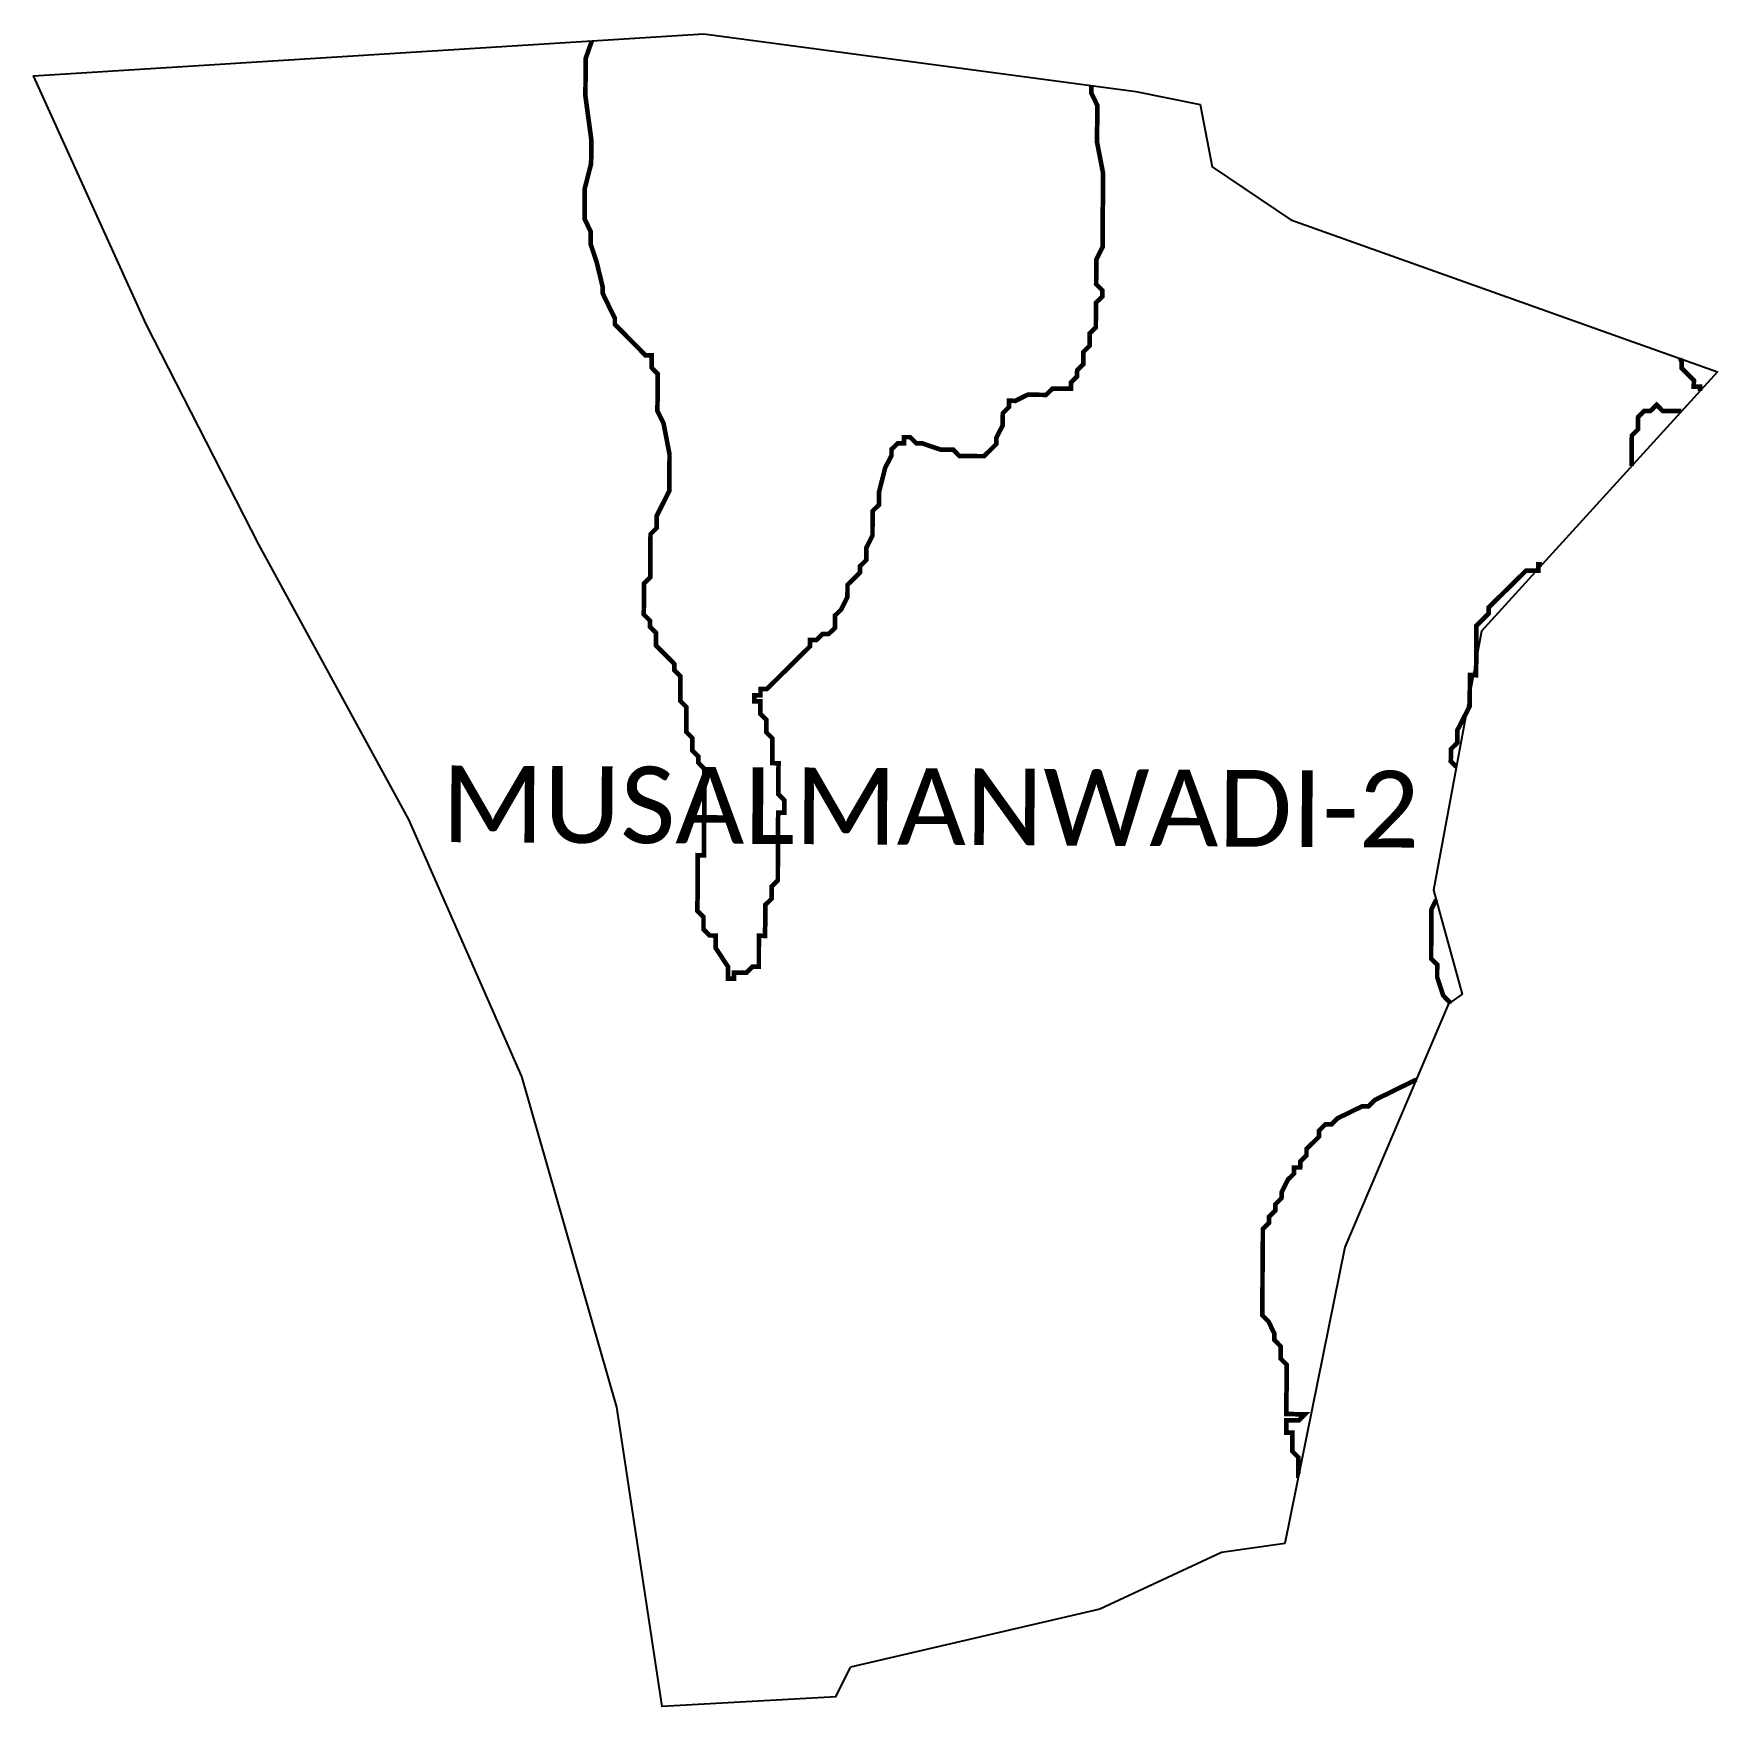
# Model space of a CAD drawing. Header units: metres. Extents: x 319332 to 320431, y 1876724 to 1877816.
import ezdxf

# ---------------------------------------------------------------- set-up
doc = ezdxf.new("R2010")
doc.units = ezdxf.units.M
for name, color, linetype in [('ddddd', 7, 'Continuous'), ('HAZARDS LINE', 1, 'Continuous'), ('village', 3, 'Continuous')]:
    doc.layers.add(name, color=color, linetype=linetype)
doc.styles.get("Standard").update_dxf_attribs({"font": 'simplex.shx'})

msp = doc.modelspace()

# ---------------------------------------------------------------- linework, layer by layer
at = {"color": 3, "true_color": 0x00ff00, "flags": 128}
msp.add_lwpolyline([(319855.6, 1876730.4), (319865.2, 1876749.8)], dxfattribs=at)
at = {"layer": 'ddddd', "color": 3, "true_color": 0x00ff00}
for points in [[(319855.7, 1876730.4, 0), (319742.3, 1876724.2, 0), (319712.6, 1876919.5, 0), (319650.5, 1877135.5, 0), (319576.8, 1877303.3, 0), (319478.9, 1877482.8, 0), (319405.4, 1877626.5, 0), (319331.9, 1877788.8, 0), (319769.4, 1877816.2, 0), (320051.3, 1877778.5, 0), (320093.5, 1877769.9, 0), (320101.2, 1877729.3, 0), (320152.6, 1877694.6, 0), (320369.2, 1877617.5, 0), (320369.2, 1877617.5, 0)], [(320369.2, 1877617.5, 0), (320431, 1877595.5, 0), (320277, 1877426.2, 0), (320245.7, 1877257.1, 0), (320264.5, 1877189.2, 0), (320255.6, 1877182.8, 0), (320187.8, 1877023.9, 0), (320148.7, 1876830.5, 0), (320107.3, 1876824.6, 0), (320027.8, 1876787.6, 0), (319865.2, 1876749.8, 0)]]:
    msp.add_polyline3d(points, dxfattribs=at)
at = {"layer": 'HAZARDS LINE', "lineweight": 18}
msp.add_lwpolyline([(320022.3, 1877782.4, 3.02, 3.02, 0), (320022.3, 1877777.6, 3.02, 3.02, 0), (320026.2, 1877769.5, 3.02, 3.02, 0), (320026.2, 1877765.5, 3.02, 3.02, 0), (320026.2, 1877757.4, 3.02, 3.02, 0), (320026.1, 1877753.4, 3.02, 3.02, 0), (320026.1, 1877749.4, 3.02, 3.02, 0), (320026.1, 1877745.3, 3.02, 3.02, 0), (320030, 1877725.2, 3.02, 3.02, 0), (320029.9, 1877717.1, 3.02, 3.02, 0), (320029.9, 1877709.1, 3.02, 3.02, 0), (320029.9, 1877705, 3.02, 3.02, 0), (320029.8, 1877701, 3.02, 3.02, 0), (320029.8, 1877697, 3.02, 3.02, 0), (320029.8, 1877693, 3.02, 3.02, 0), (320029.8, 1877688.9, 3.02, 3.02, 0), (320029.7, 1877684.9, 3.02, 3.02, 0), (320029.7, 1877680.9, 3.02, 3.02, 0), (320029.7, 1877676.9, 3.02, 3.02, 0), (320025.6, 1877668.8, 3.02, 3.02, 0), (320025.6, 1877664.8, 3.02, 3.02, 0), (320025.5, 1877652.7, 3.02, 3.02, 0), (320029.5, 1877648.7, 3.02, 3.02, 0), (320029.5, 1877644.6, 3.02, 3.02, 0), (320025.4, 1877640.6, 3.02, 3.02, 0), (320025.4, 1877632.6, 3.02, 3.02, 0), (320025.3, 1877628.6, 3.02, 3.02, 0), (320025.3, 1877624.5, 3.02, 3.02, 0), (320021.3, 1877620.5, 3.02, 3.02, 0), (320021.2, 1877612.5, 3.02, 3.02, 0), (320017.2, 1877608.5, 3.02, 3.02, 0), (320017.1, 1877604.4, 3.02, 3.02, 0), (320017.1, 1877600.4, 3.02, 3.02, 0), (320013.1, 1877596.4, 3.02, 3.02, 0), (320013, 1877592.4, 3.02, 3.02, 0), (320009, 1877588.4, 3.02, 3.02, 0), (320009, 1877584.4, 3.02, 3.02, 0), (320004.9, 1877584.4, 3.02, 3.02, 0), (320000.9, 1877584.4, 3.02, 3.02, 0), (319996.9, 1877584.4, 3.02, 3.02, 0), (319992.8, 1877580.4, 3.02, 3.02, 0), (319984.8, 1877580.5, 3.02, 3.02, 0), (319980.7, 1877580.5, 3.02, 3.02, 0), (319972.7, 1877576.5, 3.02, 3.02, 0), (319968.6, 1877576.6, 3.02, 3.02, 0), (319968.6, 1877572.5, 3.02, 3.02, 0), (319964.6, 1877568.5, 3.02, 3.02, 0), (319964.5, 1877564.5, 3.02, 3.02, 0), (319964.5, 1877560.5, 3.02, 3.02, 0), (319960.4, 1877552.5, 3.02, 3.02, 0), (319960.4, 1877548.4, 3.02, 3.02, 0), (319956.4, 1877544.4, 3.02, 3.02, 0), (319952.3, 1877540.4, 3.02, 3.02, 0), (319948.3, 1877540.4, 3.02, 3.02, 0), (319944.3, 1877540.5, 3.02, 3.02, 0), (319940.2, 1877540.5, 3.02, 3.02, 0), (319936.2, 1877540.5, 3.02, 3.02, 0), (319932.2, 1877544.6, 3.02, 3.02, 0), (319928.2, 1877544.6, 3.02, 3.02, 0), (319924.2, 1877544.6, 3.02, 3.02, 0), (319912.1, 1877548.7, 3.02, 3.02, 0), (319908.1, 1877548.8, 3.02, 3.02, 0), (319904.1, 1877552.8, 3.02, 3.02, 0), (319900, 1877552.8, 3.02, 3.02, 0), (319900, 1877548.8, 3.02, 3.02, 0), (319896, 1877548.8, 3.02, 3.02, 0), (319891.9, 1877544.8, 3.02, 3.02, 0), (319891.9, 1877540.8, 3.02, 3.02, 0), (319887.8, 1877532.8, 3.02, 3.02, 0), (319883.7, 1877516.7, 3.02, 3.02, 0), (319883.7, 1877512.7, 3.02, 3.02, 0), (319883.7, 1877508.6, 3.02, 3.02, 0), (319879.6, 1877504.6, 3.02, 3.02, 0), (319879.6, 1877500.6, 3.02, 3.02, 0), (319879.5, 1877492.6, 3.02, 3.02, 0), (319879.5, 1877488.5, 3.02, 3.02, 0), (319875.4, 1877480.5, 3.02, 3.02, 0), (319875.4, 1877472.5, 3.02, 3.02, 0), (319871.3, 1877468.5, 3.02, 3.02, 0), (319871.3, 1877464.4, 3.02, 3.02, 0), (319867.3, 1877460.4, 3.02, 3.02, 0), (319863.2, 1877456.4, 3.02, 3.02, 0), (319863.2, 1877452.4, 3.02, 3.02, 0), (319863.1, 1877448.4, 3.02, 3.02, 0), (319859.1, 1877440.3, 3.02, 3.02, 0), (319855, 1877436.3, 3.02, 3.02, 0), (319855, 1877432.3, 3.02, 3.02, 0), (319855, 1877428.3, 3.02, 3.02, 0), (319850.9, 1877424.3, 3.02, 3.02, 0), (319846.9, 1877424.3, 3.02, 3.02, 0), (319842.8, 1877420.3, 3.02, 3.02, 0), (319838.8, 1877420.3, 3.02, 3.02, 0), (319838.8, 1877416.3, 3.02, 3.02, 0), (319834.7, 1877412.3, 3.02, 3.02, 0), (319830.7, 1877408.3, 3.02, 3.02, 0), (319814.5, 1877392.3, 3.02, 3.02, 0), (319810.4, 1877388.3, 3.02, 3.02, 0), (319806.4, 1877388.3, 3.02, 3.02, 0), (319806.4, 1877384.3, 3.02, 3.02, 0), (319802.3, 1877384.3, 3.02, 3.02, 0), (319802.3, 1877380.3, 3.02, 3.02, 0), (319806.3, 1877380.3, 3.02, 3.02, 0), (319806.3, 1877376.2, 3.02, 3.02, 0), (319806.3, 1877372.2, 3.02, 3.02, 0), (319810.3, 1877368.2, 3.02, 3.02, 0), (319810.3, 1877364.1, 3.02, 3.02, 0), (319810.2, 1877360.1, 3.02, 3.02, 0), (319814.2, 1877356.1, 3.02, 3.02, 0), (319814.2, 1877348, 3.02, 3.02, 0), (319814.2, 1877344, 3.02, 3.02, 0), (319814.1, 1877340, 3.02, 3.02, 0), (319818.2, 1877339.9, 3.02, 3.02, 0), (319818.1, 1877335.9, 3.02, 3.02, 0), (319818.1, 1877331.9, 3.02, 3.02, 0), (319818.1, 1877327.8, 3.02, 3.02, 0), (319818.1, 1877323.8, 3.02, 3.02, 0), (319818, 1877319.8, 3.02, 3.02, 0), (319822, 1877315.7, 3.02, 3.02, 0), (319822, 1877307.7, 3.02, 3.02, 0), (319818, 1877307.7, 3.02, 3.02, 0), (319817.9, 1877303.7, 3.02, 3.02, 0), (319817.9, 1877299.7, 3.02, 3.02, 0), (319817.9, 1877295.6, 3.02, 3.02, 0), (319817.8, 1877287.6, 3.02, 3.02, 0), (319817.8, 1877283.6, 3.02, 3.02, 0), (319817.8, 1877279.5, 3.02, 3.02, 0), (319817.8, 1877275.5, 3.02, 3.02, 0), (319817.7, 1877271.5, 3.02, 3.02, 0), (319817.7, 1877267.4, 3.02, 3.02, 0), (319817.7, 1877263.4, 3.02, 3.02, 0), (319813.6, 1877259.4, 3.02, 3.02, 0), (319813.6, 1877251.4, 3.02, 3.02, 0), (319809.5, 1877247.4, 3.02, 3.02, 0), (319809.5, 1877243.3, 3.02, 3.02, 0), (319809.5, 1877239.3, 3.02, 3.02, 0), (319809.5, 1877235.3, 3.02, 3.02, 0), (319809.4, 1877231.3, 3.02, 3.02, 0), (319809.4, 1877227.2, 3.02, 3.02, 0), (319805.4, 1877227.3, 3.02, 3.02, 0), (319805.4, 1877223.2, 3.02, 3.02, 0), (319805.3, 1877219.2, 3.02, 3.02, 0), (319805.3, 1877215.2, 3.02, 3.02, 0), (319805.3, 1877211.1, 3.02, 3.02, 0), (319805.3, 1877207.1, 3.02, 3.02, 0), (319801.2, 1877207.1, 3.02, 3.02, 0), (319797.2, 1877203.1, 3.02, 3.02, 0), (319793.1, 1877203.2, 3.02, 3.02, 0), (319789.1, 1877203.2, 3.02, 3.02, 0), (319789.1, 1877199.2, 3.02, 3.02, 0), (319785.1, 1877199.2, 3.02, 3.02, 0), (319785.1, 1877203.2, 3.02, 3.02, 0), (319785.1, 1877207.2, 3.02, 3.02, 0), (319777.1, 1877219.4, 3.02, 3.02, 0), (319777.2, 1877223.4, 3.02, 3.02, 0), (319777.2, 1877227.4, 3.02, 3.02, 0), (319773.2, 1877227.5, 3.02, 3.02, 0), (319769.2, 1877231.5, 3.02, 3.02, 0), (319769.2, 1877235.5, 3.02, 3.02, 0), (319769.2, 1877239.6, 3.02, 3.02, 0), (319765.2, 1877243.6, 3.02, 3.02, 0), (319765.2, 1877247.6, 3.02, 3.02, 0), (319765.3, 1877251.7, 3.02, 3.02, 0), (319765.3, 1877255.7, 3.02, 3.02, 0), (319765.3, 1877259.7, 3.02, 3.02, 0), (319765.3, 1877263.7, 3.02, 3.02, 0), (319765.4, 1877267.8, 3.02, 3.02, 0), (319765.4, 1877271.8, 3.02, 3.02, 0), (319765.4, 1877275.8, 3.02, 3.02, 0), (319765.4, 1877279.9, 3.02, 3.02, 0), (319769.5, 1877279.8, 3.02, 3.02, 0), (319769.5, 1877283.9, 3.02, 3.02, 0), (319769.5, 1877287.9, 3.02, 3.02, 0), (319769.6, 1877291.9, 3.02, 3.02, 0), (319769.6, 1877295.9, 3.02, 3.02, 0), (319769.6, 1877300, 3.02, 3.02, 0), (319769.6, 1877304, 3.02, 3.02, 0), (319769.7, 1877308, 3.02, 3.02, 0), (319769.7, 1877312, 3.02, 3.02, 0), (319769.7, 1877316.1, 3.02, 3.02, 0), (319769.7, 1877320.1, 3.02, 3.02, 0), (319769.8, 1877324.1, 3.02, 3.02, 0), (319769.8, 1877328.2, 3.02, 3.02, 0), (319769.8, 1877332.2, 3.02, 3.02, 0), (319769.8, 1877336.2, 3.02, 3.02, 0), (319765.8, 1877340.3, 3.02, 3.02, 0), (319765.9, 1877344.3, 3.02, 3.02, 0), (319761.9, 1877348.3, 3.02, 3.02, 0), (319761.9, 1877352.4, 3.02, 3.02, 0), (319761.9, 1877356.4, 3.02, 3.02, 0), (319757.9, 1877360.4, 3.02, 3.02, 0), (319757.9, 1877364.5, 3.02, 3.02, 0), (319758, 1877368.5, 3.02, 3.02, 0), (319758, 1877372.5, 3.02, 3.02, 0), (319758, 1877376.6, 3.02, 3.02, 0), (319754, 1877380.6, 3.02, 3.02, 0), (319754.1, 1877388.7, 3.02, 3.02, 0), (319754.1, 1877392.7, 3.02, 3.02, 0), (319754.1, 1877396.7, 3.02, 3.02, 0), (319750.1, 1877400.8, 3.02, 3.02, 0), (319750.1, 1877404.8, 3.02, 3.02, 0), (319742.1, 1877412.9, 3.02, 3.02, 0), (319738.1, 1877416.9, 3.02, 3.02, 0), (319738.2, 1877421, 3.02, 3.02, 0), (319738.2, 1877425, 3.02, 3.02, 0), (319734.2, 1877429.1, 3.02, 3.02, 0), (319734.2, 1877433.1, 3.02, 3.02, 0), (319730.2, 1877437.1, 3.02, 3.02, 0), (319730.3, 1877445.2, 3.02, 3.02, 0), (319730.3, 1877449.2, 3.02, 3.02, 0), (319730.3, 1877457.3, 3.02, 3.02, 0), (319734.4, 1877461.3, 3.02, 3.02, 0), (319734.4, 1877465.3, 3.02, 3.02, 0), (319734.4, 1877469.3, 3.02, 3.02, 0), (319734.5, 1877473.3, 3.02, 3.02, 0), (319734.5, 1877477.4, 3.02, 3.02, 0), (319734.5, 1877481.4, 3.02, 3.02, 0), (319734.6, 1877489.5, 3.02, 3.02, 0), (319738.6, 1877493.5, 3.02, 3.02, 0), (319738.7, 1877501.5, 3.02, 3.02, 0), (319742.7, 1877509.5, 3.02, 3.02, 0), (319746.8, 1877517.6, 3.02, 3.02, 0), (319746.8, 1877521.6, 3.02, 3.02, 0), (319746.9, 1877529.6, 3.02, 3.02, 0), (319746.9, 1877533.7, 3.02, 3.02, 0), (319747, 1877537.7, 3.02, 3.02, 0), (319747, 1877541.7, 3.02, 3.02, 0), (319743.1, 1877561.9, 3.02, 3.02, 0), (319739.1, 1877570, 3.02, 3.02, 0), (319739.2, 1877578, 3.02, 3.02, 0), (319739.2, 1877586.1, 3.02, 3.02, 0), (319739.2, 1877590.1, 3.02, 3.02, 0), (319739.3, 1877594.1, 3.02, 3.02, 0), (319735.3, 1877598.2, 3.02, 3.02, 0), (319735.3, 1877602.2, 3.02, 3.02, 0), (319735.3, 1877606.2, 3.02, 3.02, 0), (319731.3, 1877606.3, 3.02, 3.02, 0), (319719.3, 1877618.4, 3.02, 3.02, 0), (319715.3, 1877622.5, 3.02, 3.02, 0), (319711.3, 1877626.5, 3.02, 3.02, 0), (319711.3, 1877630.5, 3.02, 3.02, 0), (319707.3, 1877638.6, 3.02, 3.02, 0), (319703.4, 1877646.7, 3.02, 3.02, 0), (319703.4, 1877650.7, 3.02, 3.02, 0), (319699.5, 1877666.9, 3.02, 3.02, 0), (319695.5, 1877679, 3.02, 3.02, 0), (319695.5, 1877683, 3.02, 3.02, 0), (319695.6, 1877687, 3.02, 3.02, 0), (319691.6, 1877695.1, 3.02, 3.02, 0), (319691.6, 1877699.1, 3.02, 3.02, 0), (319691.7, 1877711.2, 3.02, 3.02, 0), (319691.7, 1877715.2, 3.02, 3.02, 0), (319695.8, 1877731.3, 3.02, 3.02, 0), (319695.9, 1877735.3, 3.02, 3.02, 0), (319695.9, 1877739.4, 3.02, 3.02, 0), (319695.9, 1877747.4, 3.02, 3.02, 0), (319692.1, 1877775.6, 3.02, 3.02, 0), (319692.2, 1877787.7, 3.02, 3.02, 0), (319692.2, 1877791.7, 3.02, 3.02, 0), (319692.2, 1877799.8, 3.02, 3.02, 0), (319696.3, 1877811.6, 3.02, 3.02, 0)], format="xyseb", dxfattribs=at)
at = {"layer": 'HAZARDS LINE', "lineweight": 18, "const_width": 3.02}
for points in [[(320419.6, 1877583), (320419.7, 1877585.8), (320415.6, 1877585.8), (320415.7, 1877589.8), (320411.7, 1877593.9), (320407.7, 1877597.9), (320407.7, 1877602), (320406.6, 1877604.2)], [(320375, 1877534), (320375.1, 1877537.7), (320375.1, 1877541.8), (320375.1, 1877545.8), (320375.1, 1877549.8), (320375.2, 1877553.9), (320379.2, 1877557.9), (320379.2, 1877561.9), (320379.3, 1877565.9), (320383.3, 1877569.9), (320387.3, 1877569.9), (320391.4, 1877573.9), (320395.4, 1877569.8), (320399.4, 1877569.8), (320403.4, 1877569.8), (320407.5, 1877569.8), (320407.6, 1877569.8)], [(320260.6, 1877337.5), (320257, 1877341.2), (320257.1, 1877345.2), (320257.1, 1877349.2), (320261.2, 1877353.2), (320261.2, 1877361.3), (320269.4, 1877377.3), (320269.4, 1877381.4), (320269.4, 1877385.4), (320269.5, 1877397.5), (320273.5, 1877397.4), (320273.5, 1877401.5), (320273.6, 1877405.5), (320273.6, 1877409.5), (320273.6, 1877413.6), (320273.6, 1877417.6), (320273.7, 1877421.6), (320273.7, 1877425.6), (320273.7, 1877429.7), (320277.8, 1877433.7), (320281.8, 1877437.7), (320281.8, 1877441.7), (320289.9, 1877449.7), (320294, 1877453.7), (320298.1, 1877457.7), (320302.1, 1877461.7), (320306.2, 1877465.7), (320314.2, 1877465.6), (320314.2, 1877469.7), (320316.6, 1877469.7)], [(320256, 1877183), (320256.1, 1877184.1), (320252.1, 1877188.2), (320248.1, 1877200.3), (320248.1, 1877204.3), (320248.2, 1877208.3), (320244.2, 1877212.4), (320244.2, 1877220.4), (320244.3, 1877228.5), (320244.3, 1877236.6), (320244.3, 1877240.6), (320244.4, 1877244.6), (320247.5, 1877250.8)], [(320157.6, 1876874.7), (320157.5, 1876874.7), (320157.5, 1876882.7), (320157.5, 1876886.8), (320153.5, 1876890.8), (320153.6, 1876894.8), (320153.6, 1876898.9), (320153.6, 1876902.9), (320149.6, 1876902.9), (320149.6, 1876906.9), (320149.6, 1876911), (320153.7, 1876910.9), (320157.7, 1876910.9), (320161.7, 1876914.9), (320157.7, 1876914.9), (320153.7, 1876915), (320149.7, 1876915), (320149.7, 1876919), (320149.7, 1876923), (320149.7, 1876927.1), (320149.8, 1876931.1), (320149.8, 1876939.2), (320149.8, 1876943.2), (320149.9, 1876947.2), (320145.9, 1876951.3), (320145.9, 1876955.3), (320145.9, 1876959.3), (320141.9, 1876963.4), (320141.9, 1876967.4), (320138, 1876975.5), (320134, 1876979.5), (320134, 1876987.6), (320134, 1876991.6), (320134.1, 1876999.7), (320134.1, 1877003.7), (320134.1, 1877007.7), (320134.2, 1877011.7), (320134.2, 1877015.8), (320134.2, 1877019.8), (320134.2, 1877023.8), (320134.3, 1877027.8), (320134.3, 1877031.9), (320134.3, 1877035.9), (320138.4, 1877039.9), (320138.4, 1877043.9), (320142.5, 1877047.9), (320142.5, 1877052), (320146.5, 1877056), (320146.6, 1877060), (320150.6, 1877068), (320154.7, 1877072), (320154.7, 1877076), (320158.7, 1877076), (320158.8, 1877080), (320162.8, 1877084), (320162.8, 1877088.1), (320166.9, 1877092.1), (320170.9, 1877096.1), (320171, 1877100.1), (320175, 1877104.1), (320179, 1877104.1), (320183.1, 1877108.1), (320191.2, 1877112.1), (320199.3, 1877116), (320203.3, 1877116), (320207.3, 1877120), (320223.5, 1877128), (320231.6, 1877131.9), (320234.6, 1877133.4)]]:
    msp.add_lwpolyline(points, dxfattribs=at)
at = {"layer": 'village', "color": 4}
for points in [[(319855.7, 1876730.4, 0), (319742.3, 1876724.2, 0), (319712.6, 1876919.5, 0), (319650.5, 1877135.5, 0), (319576.8, 1877303.3, 0), (319478.9, 1877482.8, 0), (319405.4, 1877626.5, 0), (319331.9, 1877788.8, 0), (319769.4, 1877816.2, 0), (320051.3, 1877778.5, 0), (320093.5, 1877769.9, 0), (320101.2, 1877729.3, 0), (320152.6, 1877694.6, 0), (320369.2, 1877617.5, 0), (320369.2, 1877617.5, 0)], [(320369.2, 1877617.5, 0), (320431, 1877595.5, 0), (320277, 1877426.2, 0), (320245.7, 1877257.1, 0), (320264.5, 1877189.2, 0), (320255.6, 1877182.8, 0), (320187.8, 1877023.9, 0), (320148.7, 1876830.5, 0), (320107.3, 1876824.6, 0), (320027.8, 1876787.6, 0), (319865.2, 1876749.8, 0)]]:
    msp.add_polyline3d(points, dxfattribs=at)

# ---------------------------------------------------------------- texts
at = {"layer": 'ddddd', "insert": (319598.4, 1877338.5), "char_height": 50.042, "attachment_point": 1, "rotation": 359.6762}
msp.add_mtext_dynamic_manual_height_columns('{\\fCalibri|b0|i0|c0|p34;MUSALMANWADI-2}', width=1675.948, gutter_width=520.2, heights=[0], dxfattribs=at)

doc.saveas('drawing.dxf')
